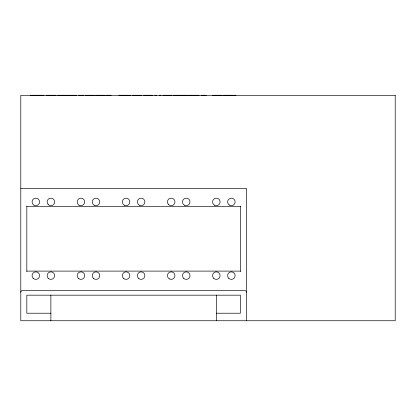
<?xml version="1.0" encoding="UTF-8"?>
<svg xmlns="http://www.w3.org/2000/svg" width="416" height="416" viewBox="0 0 416 416"><rect width="100%" height="100%" fill="white"/><g stroke="black" fill="none" stroke-linecap="round" stroke-linejoin="round"><path stroke-width="0.62" d="M30.352 95.259L43.997 95.259M46.212 95.259L56.03 95.259M57.699 95.259L66.3 95.259M67.075 95.259L76.554 95.259M78.744 95.259L83.793 95.259M85.171 95.259L94.307 95.259M95.633 95.259L105.305 95.259M106.324 95.259L111.15 95.259M118.872 95.259L130.697 95.259M132.158 95.259L141.632 95.259M143.64 95.259L152.776 95.259M154.861 95.259L156.608 95.259M159.224 95.259L160.997 95.259M162.926 95.259L171.808 95.259M173.072 95.259L182.884 95.259M183.534 95.259L188.36 95.259M189.4 95.259L199.072 95.259M201.193 95.259L206.242 95.259M212.607 95.259L222.201 95.259M223.428 95.259L235.929 95.259M20.8 188.38L246.412 188.38L246.412 320.741M26.816 206.43L240.396 206.43M26.816 271.107L240.396 271.107M50.882 313.222L26.816 313.222L26.816 295.173L240.396 295.173L240.396 313.222L216.33 313.222M240.396 206.081L240.396 271.664M216.33 295.173L216.33 320.741M50.882 295.173L50.882 320.741M26.816 206.081L26.816 271.664M246.412 292.162A1.503 1.503 0 0 0 244.91 290.659L22.303 290.659A1.503 1.503 0 0 0 20.8 292.162M395.2 95.337L20.8 95.337L20.8 320.741L395.2 320.741L395.2 95.337M33.727 278.73A3.76 3.76 0 0 0 39.593 275.891A3.76 3.76 0 0 0 34.2 272.23A3.76 3.76 0 0 0 33.727 278.73M48.225 278.278A3.76 3.76 0 0 0 54.512 276.588A3.76 3.76 0 0 0 49.91 271.986A3.76 3.76 0 0 0 48.225 278.278M138.471 278.278A3.76 3.76 0 0 0 144.758 276.588A3.76 3.76 0 0 0 140.156 271.986A3.76 3.76 0 0 0 138.471 278.278M78.307 278.278A3.76 3.76 0 0 0 84.594 276.588A3.76 3.76 0 0 0 79.992 271.986A3.76 3.76 0 0 0 78.307 278.278M213.673 278.278A3.76 3.76 0 0 0 219.965 276.588A3.76 3.76 0 0 0 215.358 271.986A3.76 3.76 0 0 0 213.673 278.278M229.263 205.026A3.76 3.76 0 0 0 235.123 202.192A3.76 3.76 0 0 0 229.736 198.531A3.76 3.76 0 0 0 229.263 205.026M168.641 204.667A3.76 3.76 0 0 0 174.871 202.764A3.76 3.76 0 0 0 170.113 198.318A3.76 3.76 0 0 0 168.641 204.667M123.427 278.278A3.76 3.76 0 0 0 129.719 276.588A3.76 3.76 0 0 0 125.112 271.986A3.76 3.76 0 0 0 123.427 278.278M139.246 205.171A3.76 3.76 0 0 0 144.888 201.916A3.76 3.76 0 0 0 139.246 198.661A3.76 3.76 0 0 0 139.246 205.171M214.453 205.171A3.76 3.76 0 0 0 220.095 201.916A3.76 3.76 0 0 0 214.453 198.661A3.76 3.76 0 0 0 214.453 205.171M93.439 278.366A3.76 3.76 0 0 0 99.668 276.463A3.76 3.76 0 0 0 94.91 272.022A3.76 3.76 0 0 0 93.439 278.366M169.328 278.876A3.76 3.76 0 0 0 174.97 275.616A3.76 3.76 0 0 0 169.328 272.36A3.76 3.76 0 0 0 169.328 278.876M183.591 278.278A3.76 3.76 0 0 0 189.883 276.588A3.76 3.76 0 0 0 185.276 271.986A3.76 3.76 0 0 0 183.591 278.278M228.717 278.278A3.76 3.76 0 0 0 235.004 276.588A3.76 3.76 0 0 0 230.402 271.986A3.76 3.76 0 0 0 228.717 278.278M124.207 205.171A3.76 3.76 0 0 0 129.849 201.916A3.76 3.76 0 0 0 124.207 198.661A3.76 3.76 0 0 0 124.207 205.171M184.371 205.171A3.76 3.76 0 0 0 190.013 201.916A3.76 3.76 0 0 0 184.371 198.661A3.76 3.76 0 0 0 184.371 205.171M94.125 205.171A3.76 3.76 0 0 0 99.767 201.916A3.76 3.76 0 0 0 94.125 198.661A3.76 3.76 0 0 0 94.125 205.171M79.082 205.171A3.76 3.76 0 0 0 84.724 201.916A3.76 3.76 0 0 0 79.082 198.661A3.76 3.76 0 0 0 79.082 205.171M48.225 204.573A3.76 3.76 0 0 0 54.512 202.888A3.76 3.76 0 0 0 49.91 198.286A3.76 3.76 0 0 0 48.225 204.573M33.961 205.171A3.76 3.76 0 0 0 39.603 201.916A3.76 3.76 0 0 0 33.961 198.661A3.76 3.76 0 0 0 33.961 205.171"/></g></svg>
